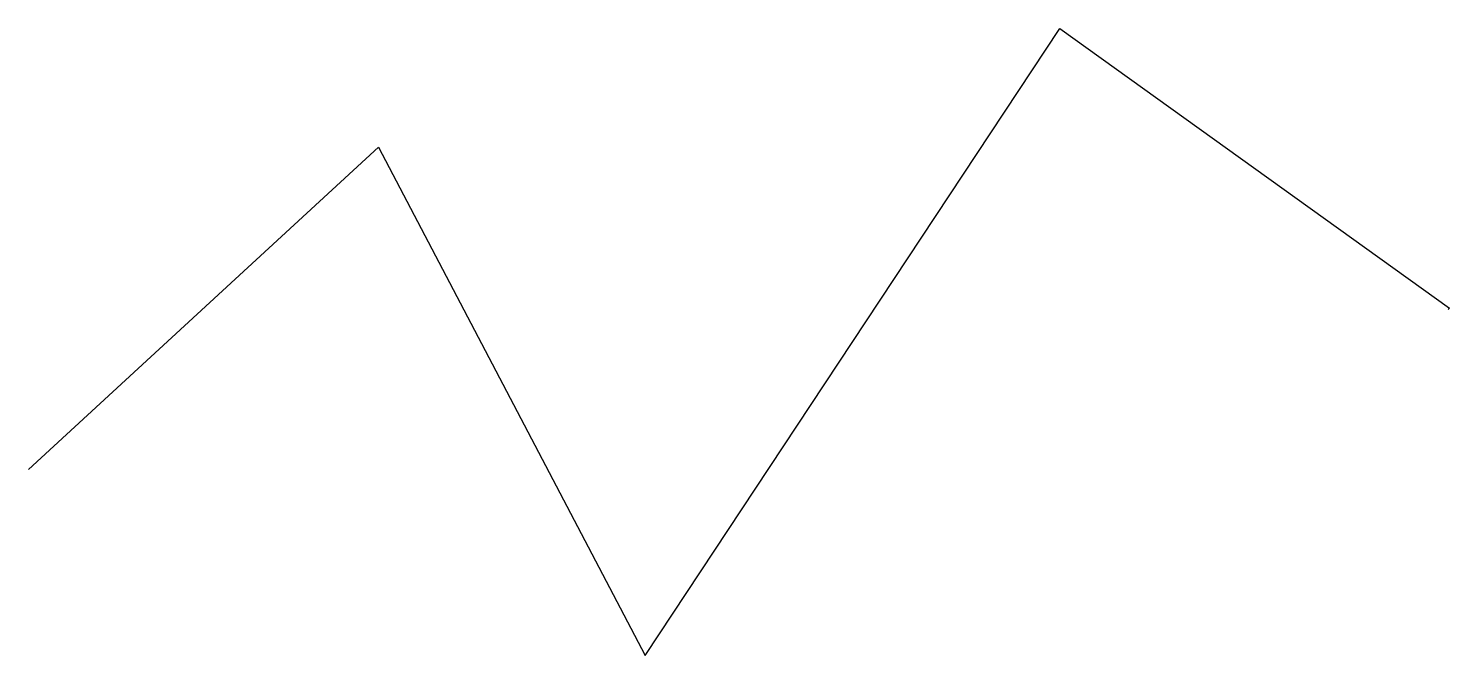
# Model space of a CAD drawing. Extents: x -2 to 108, y -20 to 28.
import ezdxf

# ---------------------------------------------------------------- set-up
doc = ezdxf.new("R2010")
doc.units = 0
doc.layers.get('0').update_dxf_attribs({"linetype": 'CONTINUOUS'})

msp = doc.modelspace()

# ---------------------------------------------------------------- linework, layer by layer
msp.add_lwpolyline([(-2.305328, -5.891396), (24.846313, 19.108606), (45.54303, -20.338112), (77.715164, 28.329916), (107.940575, 6.608604), (107.838112, 6.506145)])

doc.saveas('drawing.dxf')
